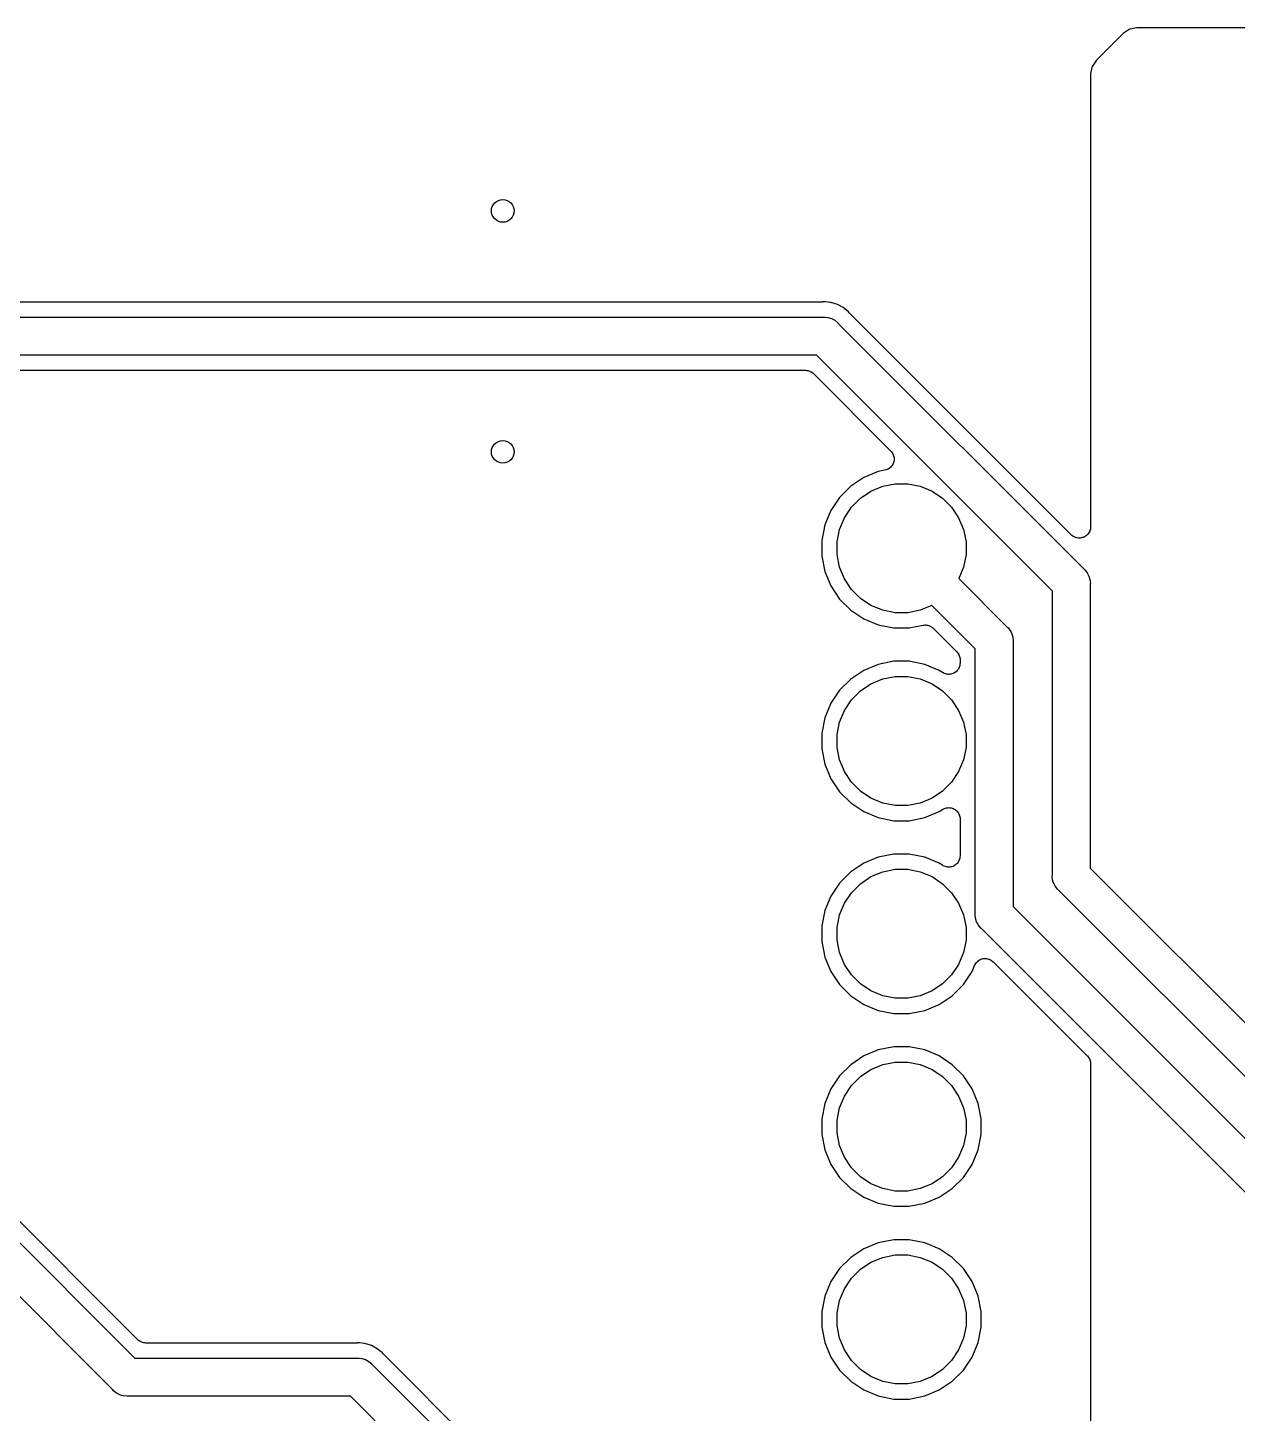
# Model space of a CAD drawing. Extents: x 86.1 to 155.4, y -71.6 to -29.3.
# Drawn here: x 120.1 to 136.05, y -62.2 to -43.94 of the extents above; entities that cross this region are included whole.
import ezdxf

# ---------------------------------------------------------------- set-up
doc = ezdxf.new("R2010")
doc.units = 0
doc.layers.add('BLACK', color=7, linetype='CONTINUOUS')

msp = doc.modelspace()

# ---------------------------------------------------------------- linework, layer by layer
at = {"layer": 'BLACK', "linetype": 'CONTINUOUS'}
for p, q in [((134.622, -43.9651), (134.553, -44.0111)), ((134.628, -43.9617), (134.622, -43.9651)), ((134.635, -43.9596), (134.628, -43.9617)), ((134.716, -43.9434), (134.635, -43.9596)), ((134.731, -43.942), (134.716, -43.9434)), ((139.349, -43.942), (134.731, -43.942)), ((134.542, -44.0204), (134.19, -44.3716)), ((134.553, -44.0111), (134.542, -44.0204)), ((134.13, -44.4651), (134.113, -44.5463)), ((134.132, -44.4582), (134.13, -44.4651)), ((134.135, -44.4518), (134.132, -44.4582)), ((134.181, -44.3829), (134.135, -44.4518)), ((134.19, -44.3716), (134.181, -44.3829)), ((134.113, -44.5463), (134.112, -44.5609)), ((134.112, -44.5609), (134.112, -50.5175)), ((130.573, -47.556), (90.4535, -47.556)), ((130.579, -47.5554), (130.573, -47.556)), ((130.585, -47.5555), (130.579, -47.5554)), ((130.587, -47.5553), (130.585, -47.5555)), ((130.602, -47.5538), (130.587, -47.5553)), ((130.617, -47.5553), (130.602, -47.5538)), ((130.69, -47.5625), (130.617, -47.5553)), ((130.775, -47.5882), (130.69, -47.5625)), ((130.853, -47.63), (130.775, -47.5882)), ((130.922, -47.6863), (130.853, -47.63)), ((90.4363, -47.756), (130.59, -47.756)), ((130.59, -47.756), (130.602, -47.7548)), ((130.602, -47.7548), (130.614, -47.756)), ((130.614, -47.756), (130.651, -47.7596)), ((130.651, -47.7596), (130.698, -47.7739)), ((130.698, -47.7739), (130.742, -47.7971)), ((130.742, -47.7971), (130.78, -47.8284)), ((130.78, -47.8284), (130.787, -47.8379)), ((130.931, -47.6977), (130.922, -47.6863)), ((130.936, -47.7022), (130.931, -47.6977)), ((130.94, -47.7072), (130.936, -47.7022)), ((130.941, -47.7087), (130.94, -47.7072)), ((133.856, -50.6235), (130.941, -47.7087)), ((130.787, -47.8379), (134.026, -51.0765)), ((130.498, -48.256), (90.5276, -48.256)), ((133.608, -51.3656), (130.498, -48.256)), ((90.6725, -48.456), (130.353, -48.456)), ((130.353, -48.456), (130.354, -48.456)), ((130.354, -48.456), (130.354, -48.456)), ((130.354, -48.456), (130.354, -48.456)), ((130.354, -48.456), (130.356, -48.456)), ((130.356, -48.456), (130.369, -48.4576)), ((130.369, -48.4576), (130.383, -48.459)), ((130.383, -48.459), (130.384, -48.4592)), ((130.384, -48.4592), (130.385, -48.4593)), ((130.385, -48.4593), (130.398, -48.4635)), ((130.398, -48.4635), (130.411, -48.4675)), ((130.411, -48.4675), (130.412, -48.4679)), ((130.412, -48.4679), (130.413, -48.4681)), ((130.413, -48.4681), (130.425, -48.4748)), ((130.425, -48.4748), (130.437, -48.4814)), ((130.437, -48.4814), (130.438, -48.4819)), ((130.438, -48.4819), (130.438, -48.4822)), ((130.438, -48.4822), (130.449, -48.4912)), ((130.449, -48.4912), (130.46, -48.4999)), ((130.46, -48.4999), (131.479, -49.5195)), ((131.479, -49.5195), (131.48, -49.5205)), ((131.48, -49.5205), (131.48, -49.5206)), ((131.48, -49.5206), (131.48, -49.5206)), ((131.48, -49.5206), (131.481, -49.521)), ((131.481, -49.521), (131.489, -49.5321)), ((131.489, -49.5321), (131.499, -49.5434)), ((131.499, -49.5434), (131.499, -49.5437)), ((131.499, -49.5437), (131.499, -49.5439)), ((131.499, -49.5439), (131.505, -49.5566)), ((131.505, -49.5566), (131.512, -49.5693)), ((131.512, -49.5693), (131.512, -49.5696)), ((131.512, -49.5696), (131.512, -49.5699)), ((131.512, -49.5699), (131.516, -49.5837)), ((131.516, -49.5837), (131.52, -49.5974)), ((131.52, -49.5974), (131.52, -49.5977)), ((131.52, -49.5977), (131.521, -49.598)), ((131.522, -49.6415), (131.52, -49.6556)), ((131.521, -49.598), (131.522, -49.6124)), ((131.522, -49.6124), (131.523, -49.6265)), ((131.523, -49.6272), (131.522, -49.6415)), ((131.523, -49.6265), (131.523, -49.6268)), ((131.523, -49.6268), (131.523, -49.6272)), ((131.314, -49.7904), (131.123, -49.8695)), ((131.402, -49.7727), (131.314, -49.7904)), ((131.416, -49.7686), (131.402, -49.7727)), ((131.43, -49.7645), (131.416, -49.7686)), ((131.443, -49.7575), (131.43, -49.7642)), ((131.43, -49.7642), (131.43, -49.7643)), ((131.43, -49.7643), (131.43, -49.7645)), ((131.456, -49.7508), (131.443, -49.7575)), ((131.467, -49.7414), (131.456, -49.7505)), ((131.456, -49.7505), (131.456, -49.7506)), ((131.456, -49.7506), (131.456, -49.7508)), ((131.478, -49.7324), (131.467, -49.7414)), ((131.479, -49.7322), (131.478, -49.7324)), ((131.488, -49.7209), (131.479, -49.7319)), ((131.479, -49.7319), (131.479, -49.7322)), ((131.497, -49.7099), (131.488, -49.7209)), ((131.498, -49.7094), (131.497, -49.7096)), ((131.497, -49.7096), (131.497, -49.7099)), ((131.504, -49.6968), (131.498, -49.7094)), ((131.511, -49.6842), (131.504, -49.6968)), ((131.516, -49.67), (131.511, -49.6836)), ((131.511, -49.6836), (131.511, -49.6839)), ((131.511, -49.6839), (131.511, -49.6842)), ((131.52, -49.6563), (131.516, -49.67)), ((131.52, -49.6556), (131.52, -49.6559)), ((131.52, -49.6559), (131.52, -49.6563)), ((130.951, -49.9844), (130.804, -50.1307)), ((131.123, -49.8695), (130.951, -49.9844)), ((131.217, -50.0467), (131.372, -49.9827)), ((131.372, -49.9827), (131.536, -49.95)), ((131.536, -49.95), (131.704, -49.95)), ((131.704, -49.95), (131.868, -49.9827)), ((131.868, -49.9827), (132.023, -50.0467)), ((130.804, -50.1307), (130.69, -50.3026)), ((130.96, -50.2582), (131.078, -50.1398)), ((131.078, -50.1398), (131.217, -50.0467)), ((132.023, -50.0467), (132.162, -50.1398)), ((132.162, -50.1398), (132.28, -50.2582)), ((130.69, -50.3026), (130.61, -50.4937)), ((130.867, -50.3974), (130.96, -50.2582)), ((132.28, -50.2582), (132.373, -50.3974)), ((130.61, -50.4937), (130.57, -50.6966)), ((130.77, -50.7163), (130.803, -50.5521)), ((130.803, -50.5521), (130.867, -50.3974)), ((132.373, -50.3974), (132.437, -50.5521)), ((132.437, -50.5521), (132.47, -50.7163)), ((134.104, -50.5622), (134.1, -50.5761)), ((134.109, -50.5487), (134.104, -50.5622)), ((134.11, -50.5338), (134.109, -50.5481)), ((134.109, -50.5481), (134.109, -50.5484)), ((134.109, -50.5484), (134.109, -50.5487)), ((134.112, -50.5196), (134.11, -50.5338)), ((134.112, -50.5175), (134.112, -50.519)), ((134.112, -50.519), (134.112, -50.519)), ((134.112, -50.519), (134.112, -50.5191)), ((134.112, -50.5191), (134.112, -50.5196)), ((130.57, -50.6966), (130.57, -50.9034)), ((130.77, -50.8837), (130.77, -50.7163)), ((132.47, -50.7163), (132.47, -50.8837)), ((133.867, -50.6326), (133.856, -50.6235)), ((133.878, -50.6418), (133.867, -50.6326)), ((133.878, -50.642), (133.878, -50.6418)), ((133.879, -50.6421), (133.878, -50.642)), ((133.891, -50.6489), (133.879, -50.6421)), ((133.904, -50.6557), (133.891, -50.6489)), ((133.904, -50.6558), (133.904, -50.6557)), ((133.904, -50.656), (133.904, -50.6558)), ((133.918, -50.6602), (133.904, -50.656)), ((133.932, -50.6644), (133.918, -50.6602)), ((133.932, -50.6645), (133.932, -50.6644)), ((133.932, -50.6644), (133.932, -50.6644)), ((133.947, -50.666), (133.932, -50.6645)), ((133.961, -50.6675), (133.947, -50.666)), ((133.976, -50.6661), (133.961, -50.6675)), ((133.961, -50.6675), (133.961, -50.6674)), ((133.961, -50.6674), (133.961, -50.6675)), ((133.99, -50.6648), (133.976, -50.6661)), ((133.991, -50.6647), (133.99, -50.6647)), ((133.99, -50.6647), (133.99, -50.6648)), ((134.004, -50.6606), (133.991, -50.6647)), ((134.018, -50.6565), (134.004, -50.6606)), ((134.019, -50.6563), (134.018, -50.6564)), ((134.018, -50.6564), (134.018, -50.6565)), ((134.031, -50.6497), (134.019, -50.6563)), ((134.044, -50.643), (134.031, -50.6497)), ((134.045, -50.6427), (134.044, -50.6428)), ((134.044, -50.6428), (134.044, -50.643)), ((134.056, -50.6338), (134.045, -50.6427)), ((134.067, -50.6246), (134.056, -50.6338)), ((134.076, -50.6134), (134.067, -50.6243)), ((134.067, -50.6243), (134.067, -50.6244)), ((134.067, -50.6244), (134.067, -50.6246)), ((134.086, -50.6022), (134.076, -50.6134)), ((134.093, -50.589), (134.086, -50.6018)), ((134.086, -50.6018), (134.086, -50.602)), ((134.086, -50.602), (134.086, -50.6022)), ((134.1, -50.5766), (134.093, -50.589)), ((134.1, -50.5761), (134.1, -50.5763)), ((134.1, -50.5763), (134.1, -50.5766)), ((130.57, -50.9034), (130.61, -51.1063)), ((130.803, -51.0479), (130.77, -50.8837)), ((132.47, -50.8837), (132.437, -51.0479)), ((130.61, -51.1063), (130.69, -51.2974)), ((130.867, -51.2026), (130.803, -51.0479)), ((132.437, -51.0479), (132.374, -51.2006)), ((134.026, -51.0765), (134.036, -51.0844)), ((134.036, -51.0844), (134.067, -51.1224)), ((111.244, -51.2006), (121.516, -61.472)), ((130.69, -51.2974), (130.804, -51.4693)), ((130.96, -51.3418), (130.867, -51.2026)), ((132.374, -51.2006), (133.01, -51.8365)), ((134.067, -51.1224), (134.09, -51.1659)), ((134.09, -51.1659), (134.091, -51.1685)), ((134.091, -51.1685), (134.104, -51.213)), ((134.104, -51.213), (134.109, -51.262)), ((134.109, -51.262), (134.108, -51.2743)), ((134.108, -51.2743), (134.108, -55.0144)), ((130.804, -51.4693), (130.951, -51.6156)), ((131.078, -51.4602), (130.96, -51.3418)), ((131.217, -51.5533), (131.078, -51.4602)), ((133.608, -55.1057), (133.608, -51.3656)), ((121.227, -61.8901), (110.891, -51.5541)), ((130.951, -51.6156), (131.123, -51.7305)), ((131.372, -51.6173), (131.217, -51.5533)), ((131.536, -51.65), (131.372, -51.6173)), ((131.704, -51.65), (131.536, -51.65)), ((131.868, -51.6173), (131.704, -51.65)), ((132.021, -51.5541), (131.868, -51.6173)), ((132.592, -52.1256), (132.021, -51.5541)), ((131.123, -51.7305), (131.314, -51.8096)), ((131.314, -51.8096), (131.517, -51.85)), ((131.723, -51.85), (131.904, -51.8142)), ((131.904, -51.814), (131.906, -51.8138)), ((131.904, -51.8141), (131.904, -51.814)), ((131.904, -51.8142), (131.904, -51.8141)), ((131.904, -51.8141), (131.904, -51.8141)), ((131.906, -51.8138), (131.919, -51.8126)), ((131.919, -51.8126), (131.933, -51.8113)), ((131.933, -51.8113), (131.934, -51.8114)), ((131.934, -51.8114), (131.935, -51.8113)), ((131.935, -51.8113), (131.949, -51.8128)), ((131.949, -51.8128), (131.962, -51.8143)), ((131.962, -51.8143), (131.963, -51.8145)), ((131.963, -51.8145), (131.964, -51.8145)), ((131.964, -51.8145), (131.977, -51.8187)), ((131.977, -51.8187), (131.99, -51.8228)), ((131.99, -51.8228), (131.991, -51.8232)), ((131.991, -51.8232), (131.992, -51.8234)), ((131.992, -51.8234), (132.004, -51.8301)), ((132.004, -51.8301), (132.016, -51.8366)), ((132.016, -51.8366), (132.017, -51.8371)), ((132.017, -51.8371), (132.017, -51.8375)), ((132.017, -51.8375), (132.028, -51.8464)), ((133.01, -51.8365), (133.02, -51.8444)), ((133.02, -51.8444), (133.051, -51.8824)), ((131.517, -51.85), (131.723, -51.85)), ((132.028, -51.8464), (132.039, -51.8552)), ((132.039, -51.8552), (132.348, -52.1645)), ((133.051, -51.8824), (133.059, -51.8976)), ((133.059, -51.8976), (133.074, -51.9259)), ((133.074, -51.9259), (133.088, -51.973)), ((133.088, -51.973), (133.093, -52.022)), ((133.093, -52.022), (133.092, -52.0343)), ((132.348, -52.1645), (132.348, -52.1648)), ((132.348, -52.1648), (132.348, -52.1648)), ((132.348, -52.1648), (132.348, -52.1649)), ((132.348, -52.1649), (132.35, -52.166)), ((132.35, -52.166), (132.358, -52.1767)), ((132.358, -52.1767), (132.367, -52.1875)), ((132.367, -52.1875), (132.367, -52.1882)), ((132.367, -52.1882), (132.368, -52.1888)), ((132.368, -52.1888), (132.374, -52.2011)), ((132.374, -52.2011), (132.381, -52.2134)), ((132.592, -55.6137), (132.592, -52.1256)), ((133.092, -52.0343), (133.092, -55.5224)), ((131.314, -52.3304), (131.123, -52.4095)), ((131.517, -52.29), (131.314, -52.3304)), ((131.723, -52.29), (131.517, -52.29)), ((131.926, -52.3304), (131.723, -52.29)), ((132.117, -52.4095), (131.926, -52.3304)), ((132.373, -52.3839), (132.366, -52.3966)), ((132.38, -52.3715), (132.373, -52.3839)), ((132.384, -52.3571), (132.38, -52.3709)), ((132.38, -52.3709), (132.38, -52.3712)), ((132.38, -52.3712), (132.38, -52.3715)), ((132.381, -52.2134), (132.381, -52.2141)), ((132.381, -52.2141), (132.381, -52.2148)), ((132.381, -52.2148), (132.385, -52.2281)), ((132.389, -52.3436), (132.384, -52.3571)), ((132.385, -52.2281), (132.389, -52.2414)), ((132.389, -52.2414), (132.389, -52.2422)), ((132.389, -52.2422), (132.389, -52.2429)), ((132.389, -52.2429), (132.391, -52.2567)), ((132.39, -52.3286), (132.389, -52.3429)), ((132.389, -52.3429), (132.389, -52.3432)), ((132.389, -52.3432), (132.389, -52.3436)), ((132.392, -52.3145), (132.39, -52.3286)), ((132.391, -52.2567), (132.392, -52.2705)), ((132.392, -52.2705), (132.392, -52.3124)), ((132.392, -52.3124), (132.392, -52.3138)), ((132.392, -52.3138), (132.392, -52.3138)), ((132.392, -52.3138), (132.392, -52.3139)), ((132.392, -52.3139), (132.392, -52.3145)), ((130.951, -52.5244), (130.804, -52.6707)), ((131.123, -52.4095), (130.951, -52.5244)), ((131.217, -52.5867), (131.372, -52.5227)), ((131.372, -52.5227), (131.536, -52.49)), ((131.536, -52.49), (131.704, -52.49)), ((131.704, -52.49), (131.868, -52.5227)), ((131.868, -52.5227), (132.023, -52.5867)), ((132.159, -52.4371), (132.117, -52.4095)), ((132.171, -52.4438), (132.159, -52.4371)), ((132.184, -52.4507), (132.171, -52.4438)), ((132.184, -52.4508), (132.184, -52.4507)), ((132.184, -52.4509), (132.184, -52.4508)), ((132.198, -52.4551), (132.184, -52.4509)), ((132.212, -52.4593), (132.198, -52.4551)), ((132.212, -52.4594), (132.212, -52.4593)), ((132.227, -52.4609), (132.212, -52.4594)), ((132.212, -52.4594), (132.212, -52.4594)), ((132.241, -52.4624), (132.227, -52.4609)), ((132.242, -52.4624), (132.241, -52.4623)), ((132.241, -52.4623), (132.241, -52.4624)), ((132.256, -52.461), (132.242, -52.4624)), ((132.27, -52.4597), (132.256, -52.461)), ((132.271, -52.4596), (132.27, -52.4596)), ((132.27, -52.4596), (132.27, -52.4597)), ((132.285, -52.4555), (132.271, -52.4596)), ((132.298, -52.4515), (132.285, -52.4555)), ((132.299, -52.4512), (132.298, -52.4513)), ((132.298, -52.4513), (132.298, -52.4515)), ((132.311, -52.4445), (132.299, -52.4512)), ((132.324, -52.4379), (132.311, -52.4445)), ((132.325, -52.4375), (132.324, -52.4377)), ((132.324, -52.4377), (132.324, -52.4379)), ((132.336, -52.4285), (132.325, -52.4375)), ((132.347, -52.4196), (132.336, -52.4285)), ((132.357, -52.4081), (132.347, -52.4191)), ((132.347, -52.4191), (132.347, -52.4193)), ((132.347, -52.4193), (132.347, -52.4196)), ((132.366, -52.3971), (132.357, -52.4081)), ((132.366, -52.3966), (132.366, -52.3968)), ((132.366, -52.3968), (132.366, -52.3971)), ((130.804, -52.6707), (130.69, -52.8426)), ((130.96, -52.7982), (131.078, -52.6798)), ((131.078, -52.6798), (131.217, -52.5867)), ((132.023, -52.5867), (132.162, -52.6798)), ((132.162, -52.6798), (132.28, -52.7982)), ((130.69, -52.8426), (130.61, -53.0337)), ((130.803, -53.0921), (130.867, -52.9374)), ((130.867, -52.9374), (130.96, -52.7982)), ((132.28, -52.7982), (132.373, -52.9374)), ((132.373, -52.9374), (132.437, -53.0921)), ((130.61, -53.0337), (130.57, -53.2366)), ((130.77, -53.2563), (130.803, -53.0921)), ((132.437, -53.0921), (132.47, -53.2563)), ((130.57, -53.2366), (130.57, -53.4434)), ((130.77, -53.4237), (130.77, -53.2563)), ((132.47, -53.2563), (132.47, -53.4237)), ((130.57, -53.4434), (130.61, -53.6463)), ((130.803, -53.5879), (130.77, -53.4237)), ((132.47, -53.4237), (132.437, -53.5879)), ((130.61, -53.6463), (130.69, -53.8374)), ((130.867, -53.7426), (130.803, -53.5879)), ((132.437, -53.5879), (132.373, -53.7426)), ((130.69, -53.8374), (130.804, -54.0093)), ((130.96, -53.8818), (130.867, -53.7426)), ((132.373, -53.7426), (132.28, -53.8818)), ((130.804, -54.0093), (130.951, -54.1556)), ((131.078, -54.0002), (130.96, -53.8818)), ((131.217, -54.0933), (131.078, -54.0002)), ((132.162, -54.0002), (132.023, -54.0933)), ((132.28, -53.8818), (132.162, -54.0002)), ((130.951, -54.1556), (131.123, -54.2705)), ((131.372, -54.1573), (131.217, -54.0933)), ((131.536, -54.19), (131.372, -54.1573)), ((131.704, -54.19), (131.536, -54.19)), ((131.868, -54.1573), (131.704, -54.19)), ((132.023, -54.0933), (131.868, -54.1573)), ((132.229, -54.2189), (132.243, -54.2176)), ((132.243, -54.2176), (132.243, -54.2177)), ((132.243, -54.2177), (132.244, -54.2176)), ((132.244, -54.2176), (132.258, -54.2192)), ((131.123, -54.2705), (131.314, -54.3496)), ((131.314, -54.3496), (131.517, -54.39)), ((131.517, -54.39), (131.723, -54.39)), ((131.723, -54.39), (131.926, -54.3496)), ((131.926, -54.3496), (132.117, -54.2705)), ((132.117, -54.2705), (132.159, -54.2429)), ((132.159, -54.2429), (132.16, -54.2421)), ((132.16, -54.2417), (132.173, -54.2352)), ((132.16, -54.2421), (132.16, -54.2417)), ((132.16, -54.2421), (132.16, -54.2421)), ((132.16, -54.2421), (132.16, -54.2421)), ((132.173, -54.2352), (132.186, -54.2285)), ((132.186, -54.2283), (132.2, -54.2243)), ((132.186, -54.2284), (132.186, -54.2283)), ((132.186, -54.2285), (132.186, -54.2284)), ((132.2, -54.2243), (132.214, -54.2203)), ((132.214, -54.2203), (132.214, -54.2202)), ((132.214, -54.2202), (132.215, -54.2202)), ((132.215, -54.2202), (132.229, -54.2189)), ((132.258, -54.2192), (132.272, -54.2207)), ((132.272, -54.2207), (132.272, -54.2208)), ((132.272, -54.2208), (132.273, -54.2208)), ((132.273, -54.2208), (132.287, -54.2252)), ((132.287, -54.2252), (132.3, -54.2293)), ((132.3, -54.2293), (132.3, -54.2295)), ((132.3, -54.2295), (132.301, -54.2296)), ((132.301, -54.2296), (132.313, -54.2365)), ((132.313, -54.2365), (132.326, -54.2433)), ((132.326, -54.2433), (132.326, -54.2435)), ((132.326, -54.2435), (132.326, -54.2436)), ((132.326, -54.2436), (132.337, -54.2529)), ((132.337, -54.2529), (132.348, -54.2619)), ((132.348, -54.2619), (132.349, -54.2622)), ((132.349, -54.2622), (132.349, -54.2624)), ((132.349, -54.2624), (132.358, -54.2736)), ((132.358, -54.2736), (132.367, -54.2846)), ((132.367, -54.2846), (132.367, -54.2849)), ((132.367, -54.2849), (132.367, -54.2852)), ((132.367, -54.2852), (132.374, -54.2979)), ((132.374, -54.2979), (132.381, -54.3105)), ((132.381, -54.3105), (132.381, -54.3108)), ((132.381, -54.3108), (132.381, -54.3111)), ((132.381, -54.3111), (132.385, -54.3248)), ((132.385, -54.3248), (132.389, -54.3385)), ((132.389, -54.3385), (132.389, -54.3388)), ((132.389, -54.3388), (132.389, -54.3391)), ((132.389, -54.3391), (132.391, -54.3534)), ((132.391, -54.3534), (132.392, -54.3676)), ((132.392, -54.3676), (132.392, -54.8524)), ((131.314, -54.8704), (131.123, -54.9495)), ((131.517, -54.83), (131.314, -54.8704)), ((131.723, -54.83), (131.517, -54.83)), ((131.926, -54.8704), (131.723, -54.83)), ((132.117, -54.9495), (131.926, -54.8704)), ((132.357, -54.948), (132.347, -54.9591)), ((132.366, -54.9371), (132.357, -54.948)), ((132.373, -54.9239), (132.366, -54.9366)), ((132.366, -54.9366), (132.366, -54.9368)), ((132.366, -54.9368), (132.366, -54.9371)), ((132.38, -54.9115), (132.373, -54.9239)), ((132.384, -54.897), (132.38, -54.9109)), ((132.38, -54.9109), (132.38, -54.9112)), ((132.38, -54.9112), (132.38, -54.9115)), ((132.389, -54.8836), (132.384, -54.897)), ((132.39, -54.8684), (132.389, -54.8829)), ((132.389, -54.8829), (132.389, -54.8832)), ((132.389, -54.8832), (132.389, -54.8836)), ((132.392, -54.8545), (132.39, -54.8684)), ((132.392, -54.8524), (132.392, -54.8538)), ((132.392, -54.8538), (132.392, -54.8538)), ((132.392, -54.8538), (132.392, -54.8539)), ((132.392, -54.8539), (132.392, -54.8545)), ((130.951, -55.0644), (130.804, -55.2107)), ((131.123, -54.9495), (130.951, -55.0644)), ((131.078, -55.2198), (131.217, -55.1267)), ((131.217, -55.1267), (131.372, -55.0627)), ((131.372, -55.0627), (131.536, -55.03)), ((131.536, -55.03), (131.704, -55.03)), ((131.704, -55.03), (131.868, -55.0627)), ((131.868, -55.0627), (132.023, -55.1267)), ((132.023, -55.1267), (132.162, -55.2198)), ((132.159, -54.9771), (132.117, -54.9495)), ((132.171, -54.9839), (132.159, -54.9771)), ((132.184, -54.9907), (132.171, -54.9839)), ((132.184, -54.9908), (132.184, -54.9907)), ((132.184, -54.9909), (132.184, -54.9908)), ((132.198, -54.9951), (132.184, -54.9909)), ((132.212, -54.9993), (132.198, -54.9951)), ((132.212, -54.9994), (132.212, -54.9993)), ((132.212, -54.9993), (132.212, -54.9993)), ((132.227, -55.0009), (132.212, -54.9994)), ((132.241, -55.0024), (132.227, -55.0009)), ((132.242, -55.0024), (132.241, -55.0023)), ((132.241, -55.0023), (132.241, -55.0024)), ((132.256, -55.001), (132.242, -55.0024)), ((132.27, -54.9997), (132.256, -55.001)), ((132.271, -54.9996), (132.27, -54.9996)), ((132.27, -54.9996), (132.27, -54.9997)), ((132.285, -54.9955), (132.271, -54.9996)), ((132.298, -54.9915), (132.285, -54.9955)), ((132.299, -54.9912), (132.298, -54.9913)), ((132.298, -54.9913), (132.298, -54.9915)), ((132.311, -54.9845), (132.299, -54.9912)), ((132.324, -54.9779), (132.311, -54.9845)), ((132.325, -54.9775), (132.324, -54.9777)), ((132.324, -54.9777), (132.324, -54.9779)), ((132.336, -54.9685), (132.325, -54.9775)), ((132.347, -54.9596), (132.336, -54.9685)), ((132.347, -54.9591), (132.347, -54.9593)), ((132.347, -54.9593), (132.347, -54.9596)), ((133.607, -55.118), (133.608, -55.1057)), ((133.612, -55.167), (133.607, -55.118)), ((134.108, -55.0144), (139.804, -60.71)), ((130.804, -55.2107), (130.69, -55.3826)), ((130.96, -55.3382), (131.078, -55.2198)), ((132.162, -55.2198), (132.28, -55.3382)), ((133.621, -55.1994), (133.612, -55.167)), ((133.626, -55.2141), (133.621, -55.1994)), ((133.649, -55.2576), (133.626, -55.2141)), ((133.68, -55.2956), (133.649, -55.2576)), ((133.69, -55.3035), (133.68, -55.2956)), ((139.515, -61.1281), (133.69, -55.3035)), ((130.69, -55.3826), (130.61, -55.5737)), ((130.803, -55.6321), (130.867, -55.4774)), ((130.867, -55.4774), (130.96, -55.3382)), ((132.28, -55.3382), (132.373, -55.4774)), ((132.373, -55.4774), (132.437, -55.6321)), ((130.61, -55.5737), (130.57, -55.7766)), ((130.77, -55.7963), (130.803, -55.6321)), ((132.437, -55.6321), (132.47, -55.7963)), ((132.591, -55.626), (132.592, -55.6137)), ((132.596, -55.675), (132.591, -55.626)), ((132.61, -55.7221), (132.596, -55.675)), ((133.092, -55.5224), (140.82, -63.25)), ((130.57, -55.7766), (130.57, -55.9834)), ((130.77, -55.9637), (130.77, -55.7963)), ((132.47, -55.7963), (132.47, -55.9637)), ((132.617, -55.7346), (132.61, -55.7221)), ((132.633, -55.7656), (132.617, -55.7346)), ((132.664, -55.8036), (132.633, -55.7656)), ((132.674, -55.8115), (132.664, -55.8036)), ((140.531, -63.6681), (132.674, -55.8115)), ((130.57, -55.9834), (130.61, -56.1863)), ((130.803, -56.1279), (130.77, -55.9637)), ((132.47, -55.9637), (132.437, -56.1279)), ((130.61, -56.1863), (130.69, -56.3774)), ((130.867, -56.2826), (130.803, -56.1279)), ((132.437, -56.1279), (132.373, -56.2826)), ((132.64, -56.2291), (132.653, -56.2225)), ((132.653, -56.2225), (132.666, -56.2159)), ((132.666, -56.2156), (132.68, -56.2115)), ((132.666, -56.2158), (132.666, -56.2156)), ((132.666, -56.2159), (132.666, -56.2158)), ((132.68, -56.2115), (132.694, -56.2075)), ((132.694, -56.2074), (132.709, -56.2061)), ((132.694, -56.2075), (132.694, -56.2074)), ((132.694, -56.2075), (132.694, -56.2075)), ((132.709, -56.2061), (132.723, -56.2048)), ((132.723, -56.2048), (132.723, -56.2048)), ((132.723, -56.2048), (132.724, -56.2048)), ((132.724, -56.2048), (132.738, -56.2063)), ((132.738, -56.2063), (132.752, -56.2077)), ((132.752, -56.2077), (132.752, -56.2078)), ((132.752, -56.2078), (132.753, -56.2079)), ((132.753, -56.2079), (132.766, -56.2121)), ((132.766, -56.2121), (132.78, -56.2163)), ((132.78, -56.2163), (132.78, -56.2165)), ((132.78, -56.2165), (132.781, -56.2166)), ((132.781, -56.2166), (132.793, -56.2234)), ((132.793, -56.2234), (132.806, -56.2301)), ((130.69, -56.3774), (130.804, -56.5493)), ((130.96, -56.4218), (130.867, -56.2826)), ((132.373, -56.2826), (132.28, -56.4218)), ((132.436, -56.5493), (132.55, -56.3774)), ((132.55, -56.3774), (132.584, -56.2973)), ((132.584, -56.2954), (132.591, -56.283)), ((132.584, -56.2961), (132.584, -56.2954)), ((132.584, -56.2962), (132.584, -56.2961)), ((132.584, -56.2961), (132.584, -56.2961)), ((132.584, -56.2973), (132.584, -56.2962)), ((132.591, -56.283), (132.598, -56.2704)), ((132.598, -56.2701), (132.599, -56.2698)), ((132.598, -56.2704), (132.598, -56.2701)), ((132.599, -56.2698), (132.608, -56.2589)), ((132.608, -56.2589), (132.617, -56.2479)), ((132.617, -56.2474), (132.629, -56.2385)), ((132.617, -56.2477), (132.617, -56.2474)), ((132.617, -56.2479), (132.617, -56.2477)), ((132.629, -56.2385), (132.64, -56.2295)), ((132.64, -56.2293), (132.64, -56.2291)), ((132.64, -56.2295), (132.64, -56.2293)), ((132.806, -56.2301), (132.806, -56.2304)), ((132.806, -56.2304), (132.806, -56.2305)), ((132.806, -56.2305), (132.817, -56.2396)), ((132.817, -56.2396), (132.828, -56.2487)), ((132.828, -56.2487), (134.068, -57.4885)), ((130.804, -56.5493), (130.951, -56.6956)), ((131.078, -56.5402), (130.96, -56.4218)), ((131.217, -56.6333), (131.078, -56.5402)), ((132.162, -56.5402), (132.023, -56.6333)), ((132.28, -56.4218), (132.162, -56.5402)), ((132.289, -56.6956), (132.436, -56.5493)), ((130.951, -56.6956), (131.123, -56.8105)), ((131.372, -56.6973), (131.217, -56.6333)), ((131.536, -56.73), (131.372, -56.6973)), ((131.704, -56.73), (131.536, -56.73)), ((131.868, -56.6973), (131.704, -56.73)), ((132.023, -56.6333), (131.868, -56.6973)), ((132.117, -56.8105), (132.289, -56.6956)), ((131.123, -56.8105), (131.314, -56.8896)), ((131.314, -56.8896), (131.517, -56.93)), ((131.517, -56.93), (131.723, -56.93)), ((131.723, -56.93), (131.926, -56.8896)), ((131.926, -56.8896), (132.117, -56.8105)), ((131.123, -57.4895), (130.951, -57.6044)), ((131.314, -57.4104), (131.123, -57.4895)), ((131.517, -57.37), (131.314, -57.4104)), ((131.723, -57.37), (131.517, -57.37)), ((131.926, -57.4104), (131.723, -57.37)), ((132.117, -57.4895), (131.926, -57.4104)), ((132.289, -57.6044), (132.117, -57.4895)), ((134.068, -57.4885), (134.068, -57.4888)), ((134.068, -57.4888), (134.068, -57.4888)), ((134.068, -57.4888), (134.068, -57.4889)), ((134.068, -57.4889), (134.07, -57.49)), ((134.07, -57.49), (134.078, -57.5007)), ((134.078, -57.5007), (134.087, -57.5115)), ((130.951, -57.6044), (130.804, -57.7507)), ((131.078, -57.7598), (131.217, -57.6667)), ((131.217, -57.6667), (131.372, -57.6027)), ((131.372, -57.6027), (131.536, -57.57)), ((131.536, -57.57), (131.704, -57.57)), ((131.704, -57.57), (131.868, -57.6027)), ((131.868, -57.6027), (132.023, -57.6667)), ((132.023, -57.6667), (132.162, -57.7598)), ((132.436, -57.7507), (132.289, -57.6044)), ((134.087, -57.5115), (134.087, -57.5122)), ((134.087, -57.5122), (134.088, -57.5128)), ((134.088, -57.5128), (134.094, -57.5251)), ((134.094, -57.5251), (134.101, -57.5374)), ((134.101, -57.5374), (134.101, -57.5381)), ((134.101, -57.5381), (134.101, -57.5388)), ((134.101, -57.5388), (134.105, -57.5521)), ((134.105, -57.5521), (134.109, -57.5654)), ((134.109, -57.5654), (134.109, -57.5662)), ((134.109, -57.5662), (134.109, -57.5669)), ((134.109, -57.5669), (134.111, -57.5807)), ((134.111, -57.5807), (134.112, -57.5945)), ((134.112, -57.5945), (134.112, -69.356)), ((130.804, -57.7507), (130.69, -57.9226)), ((130.96, -57.8782), (131.078, -57.7598)), ((132.162, -57.7598), (132.28, -57.8782)), ((132.55, -57.9226), (132.436, -57.7507)), ((130.69, -57.9226), (130.61, -58.1137)), ((130.803, -58.1721), (130.867, -58.0174)), ((130.867, -58.0174), (130.96, -57.8782)), ((132.28, -57.8782), (132.373, -58.0174)), ((132.373, -58.0174), (132.437, -58.1721)), ((132.63, -58.1137), (132.55, -57.9226)), ((130.61, -58.1137), (130.57, -58.3166)), ((130.77, -58.3363), (130.803, -58.1721)), ((132.437, -58.1721), (132.47, -58.3363)), ((132.67, -58.3166), (132.63, -58.1137)), ((121.554, -61.2281), (118.734, -58.4079)), ((130.57, -58.3166), (130.57, -58.5234)), ((130.77, -58.5037), (130.77, -58.3363)), ((132.47, -58.3363), (132.47, -58.5037)), ((132.67, -58.5234), (132.67, -58.3166)), ((130.57, -58.5234), (130.61, -58.7263)), ((130.803, -58.6679), (130.77, -58.5037)), ((132.47, -58.5037), (132.437, -58.6679)), ((132.63, -58.7263), (132.67, -58.5234)), ((130.61, -58.7263), (130.69, -58.9174)), ((130.867, -58.8226), (130.803, -58.6679)), ((132.437, -58.6679), (132.373, -58.8226)), ((132.55, -58.9174), (132.63, -58.7263)), ((130.69, -58.9174), (130.804, -59.0893)), ((130.96, -58.9618), (130.867, -58.8226)), ((131.078, -59.0802), (130.96, -58.9618)), ((132.28, -58.9618), (132.162, -59.0802)), ((132.373, -58.8226), (132.28, -58.9618)), ((132.436, -59.0893), (132.55, -58.9174)), ((130.804, -59.0893), (130.951, -59.2356)), ((131.217, -59.1733), (131.078, -59.0802)), ((132.162, -59.0802), (132.023, -59.1733)), ((132.289, -59.2356), (132.436, -59.0893)), ((130.951, -59.2356), (131.123, -59.3505)), ((131.372, -59.2373), (131.217, -59.1733)), ((131.536, -59.27), (131.372, -59.2373)), ((131.704, -59.27), (131.536, -59.27)), ((131.868, -59.2373), (131.704, -59.27)), ((132.023, -59.1733), (131.868, -59.2373)), ((132.117, -59.3505), (132.289, -59.2356)), ((131.123, -59.3505), (131.314, -59.4296)), ((131.314, -59.4296), (131.517, -59.47)), ((131.517, -59.47), (131.723, -59.47)), ((131.723, -59.47), (131.926, -59.4296)), ((131.926, -59.4296), (132.117, -59.3505)), ((131.123, -60.0295), (130.951, -60.1444)), ((131.314, -59.9504), (131.123, -60.0295)), ((131.517, -59.91), (131.314, -59.9504)), ((131.723, -59.91), (131.517, -59.91)), ((131.926, -59.9504), (131.723, -59.91)), ((132.117, -60.0295), (131.926, -59.9504)), ((132.289, -60.1444), (132.117, -60.0295)), ((130.951, -60.1444), (130.804, -60.2907)), ((131.078, -60.2998), (131.217, -60.2067)), ((131.217, -60.2067), (131.372, -60.1427)), ((131.372, -60.1427), (131.536, -60.11)), ((131.536, -60.11), (131.704, -60.11)), ((131.704, -60.11), (131.868, -60.1427)), ((131.868, -60.1427), (132.023, -60.2067)), ((132.023, -60.2067), (132.162, -60.2998)), ((132.436, -60.2907), (132.289, -60.1444)), ((130.804, -60.2907), (130.69, -60.4626)), ((130.867, -60.5574), (130.96, -60.4182)), ((130.96, -60.4182), (131.078, -60.2998)), ((132.162, -60.2998), (132.28, -60.4182)), ((132.28, -60.4182), (132.373, -60.5574)), ((132.55, -60.4626), (132.436, -60.2907)), ((130.69, -60.4626), (130.61, -60.6537)), ((130.803, -60.7121), (130.867, -60.5574)), ((132.373, -60.5574), (132.437, -60.7121)), ((132.63, -60.6537), (132.55, -60.4626)), ((130.61, -60.6537), (130.57, -60.8566)), ((130.77, -60.8763), (130.803, -60.7121)), ((132.437, -60.7121), (132.47, -60.8763)), ((132.67, -60.8566), (132.63, -60.6537)), ((130.57, -60.8566), (130.57, -61.0634)), ((130.77, -61.0437), (130.77, -60.8763)), ((132.47, -60.8763), (132.47, -61.0437)), ((132.67, -61.0634), (132.67, -60.8566)), ((130.57, -61.0634), (130.61, -61.2663)), ((130.803, -61.2079), (130.77, -61.0437)), ((132.47, -61.0437), (132.437, -61.2079)), ((132.63, -61.2663), (132.67, -61.0634)), ((121.565, -61.2368), (121.554, -61.2281)), ((121.576, -61.2458), (121.565, -61.2368)), ((121.576, -61.2461), (121.576, -61.2458)), ((121.577, -61.2466), (121.576, -61.2461)), ((121.589, -61.2532), (121.577, -61.2466)), ((121.601, -61.2599), (121.589, -61.2532)), ((121.602, -61.2601), (121.601, -61.2599)), ((121.603, -61.2605), (121.602, -61.2601)), ((121.616, -61.2645), (121.603, -61.2605)), ((121.629, -61.2687), (121.616, -61.2645)), ((121.63, -61.2688), (121.629, -61.2687)), ((121.631, -61.269), (121.63, -61.2688)), ((121.645, -61.2704), (121.631, -61.269)), ((121.658, -61.272), (121.645, -61.2704)), ((121.66, -61.272), (121.658, -61.272)), ((121.661, -61.272), (121.66, -61.272)), ((121.66, -61.272), (121.66, -61.272)), ((121.66, -61.272), (121.66, -61.272)), ((124.431, -61.272), (121.661, -61.272)), ((124.437, -61.2714), (124.431, -61.272)), ((124.443, -61.2715), (124.437, -61.2714)), ((124.445, -61.2713), (124.443, -61.2715)), ((124.46, -61.2698), (124.445, -61.2713)), ((124.475, -61.2713), (124.46, -61.2698)), ((124.548, -61.2785), (124.475, -61.2713)), ((124.633, -61.3042), (124.548, -61.2785)), ((124.711, -61.346), (124.633, -61.3042)), ((130.61, -61.2663), (130.69, -61.4574)), ((130.867, -61.3626), (130.803, -61.2079)), ((132.437, -61.2079), (132.373, -61.3626)), ((132.55, -61.4574), (132.63, -61.2663)), ((121.516, -61.472), (124.448, -61.472)), ((124.448, -61.472), (124.46, -61.4708)), ((124.46, -61.4708), (124.472, -61.472)), ((124.472, -61.472), (124.509, -61.4756)), ((124.509, -61.4756), (124.556, -61.4899)), ((124.556, -61.4899), (124.6, -61.5131)), ((124.6, -61.5131), (124.638, -61.5444)), ((124.78, -61.4023), (124.711, -61.346)), ((124.789, -61.4137), (124.78, -61.4023)), ((124.794, -61.4182), (124.789, -61.4137)), ((124.798, -61.4232), (124.794, -61.4182)), ((124.799, -61.4247), (124.798, -61.4232)), ((126.862, -63.4879), (124.799, -61.4247)), ((130.69, -61.4574), (130.804, -61.6293)), ((130.96, -61.5018), (130.867, -61.3626)), ((131.078, -61.6202), (130.96, -61.5018)), ((132.28, -61.5018), (132.162, -61.6202)), ((132.373, -61.3626), (132.28, -61.5018)), ((132.436, -61.6293), (132.55, -61.4574)), ((124.638, -61.5444), (124.645, -61.5539)), ((124.645, -61.5539), (129.2, -66.1085)), ((130.804, -61.6293), (130.951, -61.7756)), ((131.217, -61.7133), (131.078, -61.6202)), ((132.162, -61.6202), (132.023, -61.7133)), ((132.289, -61.7756), (132.436, -61.6293)), ((130.951, -61.7756), (131.123, -61.8905)), ((131.372, -61.7773), (131.217, -61.7133)), ((131.536, -61.81), (131.372, -61.7773)), ((131.704, -61.81), (131.536, -61.81)), ((131.868, -61.7773), (131.704, -61.81)), ((132.023, -61.7133), (131.868, -61.7773)), ((132.117, -61.8905), (132.289, -61.7756)), ((121.234, -61.8996), (121.227, -61.8901)), ((121.272, -61.9309), (121.234, -61.8996)), ((121.316, -61.9541), (121.272, -61.9309)), ((121.339, -61.9612), (121.316, -61.9541)), ((121.363, -61.9684), (121.339, -61.9612)), ((121.412, -61.9732), (121.363, -61.9684)), ((121.424, -61.972), (121.412, -61.9732)), ((124.356, -61.972), (121.424, -61.972)), ((128.782, -66.3976), (124.356, -61.972)), ((131.123, -61.8905), (131.314, -61.9696)), ((131.314, -61.9696), (131.517, -62.01)), ((131.517, -62.01), (131.723, -62.01)), ((131.723, -62.01), (131.926, -61.9696)), ((131.926, -61.9696), (132.117, -61.8905))]:
    msp.add_line(p, q, dxfattribs=at)
at = {"layer": 'BLACK'}
for centre in [(126.365, -46.355), (126.365, -49.53)]:
    msp.add_circle(centre, 0.15, dxfattribs=at)

doc.saveas('drawing.dxf')
